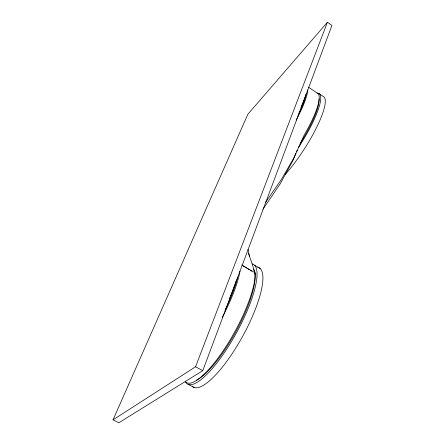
<?xml version="1.0" encoding="UTF-8"?>
<svg xmlns="http://www.w3.org/2000/svg" width="445" height="445" viewBox="0 0 445 445"><rect width="100%" height="100%" fill="white"/><g stroke="black" fill="none" stroke-linecap="round" stroke-linejoin="round"><path stroke-width="0.67" d="M202.781 370.652L331.942 25.437L327.42 22.25L247.843 114.282L113.058 419.835L118.854 422.75L202.781 370.652L195.572 366.763L113.058 419.835M195.572 366.763L327.42 22.25M295.908 153.303L293.044 160.261L280.222 183.796L262.906 209.278M296.687 151.406L297.21 150.143M265.609 202.236L281.045 180.036L293.973 157.708L304.202 135.007A52.477 11.286 -57.1 0 0 316.634 109.325A54.551 11.709 -57.1 0 0 317.035 93.033M254.618 273.052L255.002 272.752L241.685 264.931M188.213 384.341L194.081 387.45M254.59 265.226L260.158 268.513M242.519 265.493L249.434 269.809M250.585 270.532L251.737 271.25M318.626 93.372L323.087 96.376A54.985 12.31 -57.1 0 1 317.163 126.341A54.985 12.31 -57.1 0 1 285.145 174.562M308.363 87.098L317.958 93.556M254.968 274.098L252.649 265.27L248.427 253.255M248.015 249.345L249.556 256.498M255.002 272.752L255.057 273.975A65.065 17.155 -61.1 0 1 249.717 298.99A67.646 17.778 -61.1 0 1 216.303 360.383A67.646 17.778 -61.1 0 1 185.877 382.272M318.965 98.89A52.31 11.325 -57.1 0 1 300.119 143.635M305.698 95.135A55.375 10.758 -57.3 0 1 300.976 107.523M317.346 93.161A55.08 11.926 -57.1 0 1 298.411 147.579M253.633 269.125A64.853 17.183 -61.1 0 1 238.648 326.446A64.853 17.183 -61.1 0 1 196.367 380.191M236.239 280.667A68.747 16.37 -60.9 0 1 229.642 298.289M252.248 263.93A68.302 18.106 -61.2 0 1 234.721 335.975A68.302 18.106 -61.2 0 1 185.337 381.632M257.744 267.172A68.152 18.673 -61.2 0 1 242.909 335.836A68.152 18.673 -61.2 0 1 192.607 386.588M296.109 120.105A52.71 10.357 -57.3 0 0 304.836 101.454A54.796 10.747 -57.3 0 0 307.729 89.918M237.63 277.179A65.243 15.675 -60.9 0 1 224.964 310.276M222.2 317.485A68.018 16.348 -60.9 0 0 234.537 290.246A65.426 15.775 -60.9 0 0 239.983 271.072M306.182 93.678A52.566 10.307 -57.3 0 1 298.044 115.294"/></g></svg>
